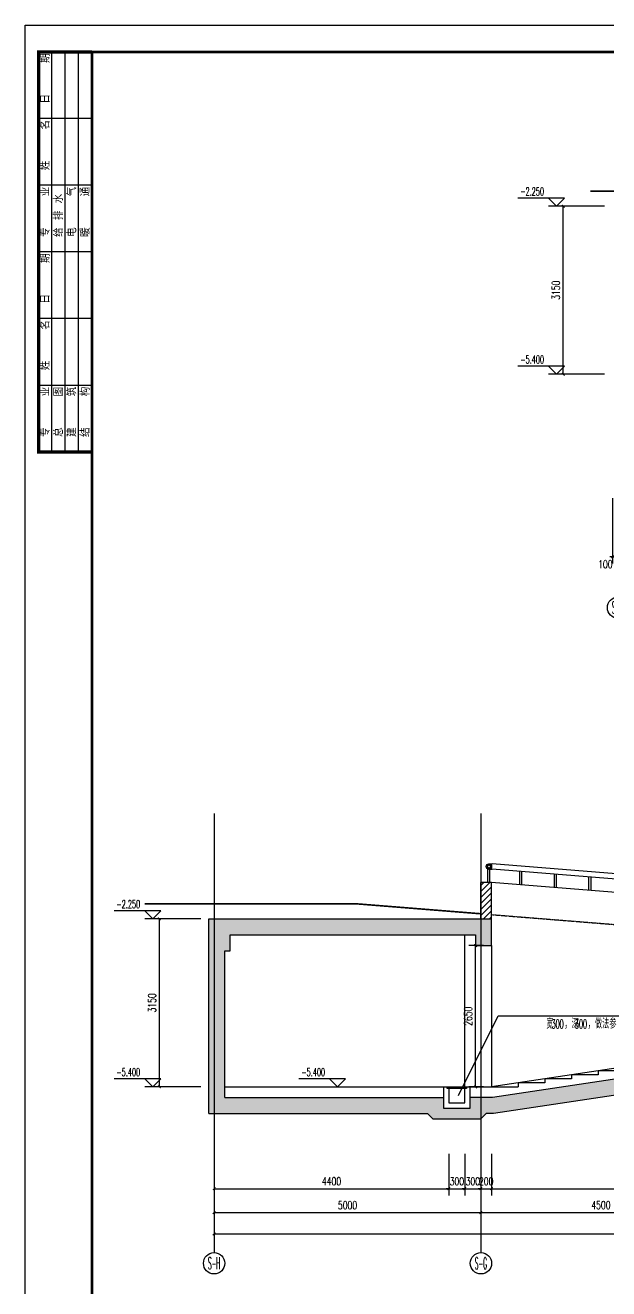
# Model space of a CAD drawing. Extents: x 0 to 2037025, y -2738621 to 0.
# Drawn here: x 1010039 to 1020976, y -1441711 to -1418026 of the extents above; entities that cross this region are included whole.
import ezdxf
from ezdxf.enums import TextEntityAlignment as Align

# ---------------------------------------------------------------- set-up
doc = ezdxf.new("R2010")
doc.units = 0
doc.header["$LTSCALE"] = 10
doc.header["$MEASUREMENT"] = 0
doc.linetypes.add('DASH', pattern=[0.35, 0.25, -0.1])
doc.linetypes.add('DOTE', pattern=[2.42, 2, -0.2, 0.02, -0.2])
for name, color, linetype in [('AXIS', 3, 'Continuous'), ('AXIS_TEXT', 7, 'Continuous'), ('DIM_ELEV', 3, 'Continuous'), ('DIM_IDEN', 3, 'Continuous'), ('DOTE', 1, 'DOTE'), ('PUB_DIM', 3, 'Continuous'), ('PUB_HATCH', 252, 'Continuous'), ('PUB_TEXT', 7, 'Continuous'), ('WALL', 4, 'Continuous'), ('图框', 142, 'Continuous'), ('批量导出图层', 1, 'Continuous')]:
    doc.layers.add(name, color=color, linetype=linetype)
doc.styles.add('_TCH_AXIS', font='COMPLEX', dxfattribs={"bigfont": 'GBCBIG'})
doc.styles.add('_TCH_DIM', font='SIMPLEX.shx', dxfattribs={"width": 0.7, "bigfont": 'GBCBIG.shx'})
doc.styles.add('_TCH_DIM_T3', font='simplex_.ttf', dxfattribs={"width": 0.705882, "bigfont": 'GBCBIG'})
doc.styles.add('COMPLEX', font='COMPLEX')
doc.styles.add('HZTXT', font='txt.shx', dxfattribs={"width": 0.7, "bigfont": 'hztxt.shx'})
doc.dimstyles.new('_TCH_ARCH&&50', dxfattribs={"dimtxt": 148.75, "dimasz": 50, "dimexe": 125, "dimexo": 150, "dimgap": 63.125, "dimtad": 1, "dimdec": 0, "dimzin": 0, "dimdsep": 46, "dimtxsty": '_TCH_DIM_T3', "dimblk": 'ARCHTICK', "dimcen": 0.09, "dimclrt": 7, "dimazin": 2, "dimtfac": 1, "dimtdec": 0, "dimtix": 1, "dimtmove": 2, "dimatfit": 3, "dimfxl": 0, "dimtolj": 1, "dimtzin": 0, "dimarcsym": 0})

# ---------------------------------------------------------------- blocks, each defined once
blk = doc.blocks.new('图框A0')
at = {"layer": '图框'}
for p, q in [((1000, 68100), (1000, 83100)), ((1500, 68100), (1500, 83100)), ((2000, 68100), (2000, 83100)), ((2500, 80600), (500, 80600)), ((2500, 78100), (500, 78100)), ((2500, 75600), (500, 75600)), ((2500, 73100), (500, 73100)), ((2500, 70600), (500, 70600))]:
    blk.add_line(p, q, dxfattribs=at)
blk.add_lwpolyline([(0, 0), (0, 84100), (118900, 84100), (118900, 0)], close=True, dxfattribs=at)
at = {"layer": '图框', "const_width": 120}
blk.add_lwpolyline([(2500, 83100), (500, 83100), (500, 68100), (2500, 68100)], dxfattribs=at)
at = {"layer": '图框', "const_width": 100}
blk.add_lwpolyline([(2500, 1000), (117900, 1000), (117900, 83100), (2500, 83100)], close=True, dxfattribs=at)
at = {"layer": '图框', "style": 'HZTXT'}
for s, p in [('日    期', (911, 81164)), ('姓    名', (911, 78664)), ('专    业', (911, 76164)), ('电    气', (1911, 76164)), ('暖    通', (2411, 76164)), ('给 排 水', (1411, 76164)), ('日    期', (911, 73664)), ('姓    名', (911, 71164)), ('专    业', (911, 68664)), ('总    图', (1411, 68664)), ('建    筑', (1911, 68664)), ('结    构', (2411, 68664))]:
    blk.add_text(s, height=300, rotation=90, dxfattribs=at).set_placement(p)
blk = doc.blocks.new('_ArchTick')
at = {"color": 0, "linetype": 'ByBlock', "const_width": 0.4}
blk.add_lwpolyline([(-0.5, -0.5), (0.5, 0.5)], dxfattribs=at)
blk = doc.blocks.new('*D366')
at = {"layer": 'AXIS', "color": 0, "lineweight": -2, "transparency": 16777216}
for p, q in [((1021049, -1426892), (1021049, -1428117)), ((1021149, -1426892), (1021149, -1428117)), ((1021049, -1427992), (1020999, -1427992)), ((1021049, -1427992), (1021149, -1427992)), ((1021149, -1427992), (1021199, -1427992))]:
    blk.add_line(p, q, dxfattribs=at)
at = {"layer": 'Defpoints', "color": 0, "transparency": 16777216}
for p in [(1021049, -1426742), (1021149, -1426742), (1021149, -1427992)]:
    blk.add_point(p, dxfattribs=at)
at = {"layer": 'AXIS', "color": 0, "lineweight": -2, "transparency": 16777216, "xscale": 50, "yscale": 50, "zscale": 50}
blk.add_blockref('_ArchTick', (1021049, -1427992), dxfattribs=at)
at = {"layer": 'AXIS', "color": 0, "lineweight": -2, "transparency": 16777216, "xscale": 50, "yscale": 50, "zscale": 50, "rotation": 180}
blk.add_blockref('_ArchTick', (1021149, -1427992), dxfattribs=at)
at = {"layer": 'AXIS', "color": 7, "transparency": 16777216, "insert": (1020912, -1428130), "char_height": 148.8, "attachment_point": 5, "style": '_TCH_DIM_T3'}
blk.add_mtext('\\A1;100', dxfattribs=at)
blk = doc.blocks.new('*D561')
at = {"layer": 'Defpoints', "color": 0, "transparency": 16777216}
for p in [(1012553, -1434778), (1013479, -1434778), (1013479, -1437928)]:
    blk.add_point(p, dxfattribs=at)
at = {"layer": 'PUB_DIM', "color": 0, "lineweight": -2, "transparency": 16777216}
for p, q in [((1013329, -1434778), (1012428, -1434778)), ((1012553, -1437928), (1012553, -1434778)), ((1013329, -1437928), (1012428, -1437928))]:
    blk.add_line(p, q, dxfattribs=at)
at = {"layer": 'PUB_DIM', "color": 0, "lineweight": -2, "transparency": 16777216, "xscale": 50, "yscale": 50, "zscale": 50}
for p, rotation in [((1012553, -1434778), 90), ((1012553, -1437928), 270)]:
    blk.add_blockref('_ArchTick', p, dxfattribs=dict(at, rotation=rotation))
at = {"layer": 'PUB_DIM', "color": 7, "transparency": 16777216, "insert": (1012415, -1436353), "char_height": 148.8, "attachment_point": 5, "rotation": 90, "style": '_TCH_DIM_T3'}
blk.add_mtext('\\A1;3150', dxfattribs=at)
blk = doc.blocks.new('*D562')
at = {"layer": 'Defpoints', "color": 0, "transparency": 16777216}
for p in [(1020123, -1421418), (1021049, -1421418), (1021049, -1424568)]:
    blk.add_point(p, dxfattribs=at)
at = {"layer": 'PUB_DIM', "color": 0, "lineweight": -2, "transparency": 16777216}
for p, q in [((1020899, -1421418), (1019998, -1421418)), ((1020123, -1424568), (1020123, -1421418)), ((1020899, -1424568), (1019998, -1424568))]:
    blk.add_line(p, q, dxfattribs=at)
at = {"layer": 'PUB_DIM', "color": 0, "lineweight": -2, "transparency": 16777216, "xscale": 50, "yscale": 50, "zscale": 50}
for p, rotation in [((1020123, -1421418), 90), ((1020123, -1424568), 270)]:
    blk.add_blockref('_ArchTick', p, dxfattribs=dict(at, rotation=rotation))
at = {"layer": 'PUB_DIM', "color": 7, "transparency": 16777216, "insert": (1019985, -1422993), "char_height": 148.8, "attachment_point": 5, "rotation": 90, "style": '_TCH_DIM_T3'}
blk.add_mtext('\\A1;3150', dxfattribs=at)
blk = doc.blocks.new('*D605')
at = {"layer": 'Defpoints', "color": 0, "transparency": 16777216}
for p in [(1018479, -1435278), (1018779, -1435278), (1018779, -1437928)]:
    blk.add_point(p, dxfattribs=at)
at = {"layer": 'PUB_DIM', "color": 0, "lineweight": -2, "transparency": 16777216}
for p, q in [((1018629, -1435278), (1018354, -1435278)), ((1018479, -1437928), (1018479, -1435278)), ((1018629, -1437928), (1018354, -1437928))]:
    blk.add_line(p, q, dxfattribs=at)
at = {"layer": 'PUB_DIM', "color": 0, "lineweight": -2, "transparency": 16777216, "xscale": 50, "yscale": 50, "zscale": 50}
for p, rotation in [((1018479, -1435278), 90), ((1018479, -1437928), 270)]:
    blk.add_blockref('_ArchTick', p, dxfattribs=dict(at, rotation=rotation))
at = {"layer": 'PUB_DIM', "color": 7, "transparency": 16777216, "insert": (1018340, -1436603), "char_height": 148.8, "attachment_point": 5, "rotation": 90, "style": '_TCH_DIM_T3'}
blk.add_mtext('\\A1;2650', dxfattribs=at)
blk = doc.blocks.new('*D690')
at = {"layer": 'Defpoints', "color": 0, "transparency": 16777216}
for p in [(1013579, -1439034), (1017979, -1439034), (1017979, -1439836)]:
    blk.add_point(p, dxfattribs=at)
at = {"layer": 'PUB_DIM', "color": 0, "lineweight": -2, "transparency": 16777216}
for p, q in [((1013579, -1439184), (1013579, -1439961)), ((1017979, -1439184), (1017979, -1439961)), ((1013579, -1439836), (1017979, -1439836))]:
    blk.add_line(p, q, dxfattribs=at)
at = {"layer": 'PUB_DIM', "color": 0, "lineweight": -2, "transparency": 16777216, "xscale": 50, "yscale": 50, "zscale": 50, "rotation": 180}
blk.add_blockref('_ArchTick', (1013579, -1439836), dxfattribs=at)
at = {"layer": 'PUB_DIM', "color": 0, "lineweight": -2, "transparency": 16777216, "xscale": 50, "yscale": 50, "zscale": 50}
blk.add_blockref('_ArchTick', (1017979, -1439836), dxfattribs=at)
at = {"layer": 'PUB_DIM', "color": 7, "transparency": 16777216, "insert": (1015779, -1439697), "char_height": 148.8, "attachment_point": 5, "style": '_TCH_DIM_T3'}
blk.add_mtext('\\A1;4400', dxfattribs=at)
blk = doc.blocks.new('*D691')
at = {"layer": 'Defpoints', "color": 0, "transparency": 16777216}
for p in [(1017979, -1439034), (1018279, -1439034), (1018279, -1439836)]:
    blk.add_point(p, dxfattribs=at)
at = {"layer": 'PUB_DIM', "color": 0, "lineweight": -2, "transparency": 16777216}
for p, q in [((1017979, -1439184), (1017979, -1439961)), ((1018279, -1439184), (1018279, -1439961)), ((1017979, -1439836), (1017929, -1439836)), ((1017979, -1439836), (1018279, -1439836)), ((1018279, -1439836), (1018329, -1439836))]:
    blk.add_line(p, q, dxfattribs=at)
at = {"layer": 'PUB_DIM', "color": 0, "lineweight": -2, "transparency": 16777216, "xscale": 50, "yscale": 50, "zscale": 50}
blk.add_blockref('_ArchTick', (1017979, -1439836), dxfattribs=at)
at = {"layer": 'PUB_DIM', "color": 0, "lineweight": -2, "transparency": 16777216, "xscale": 50, "yscale": 50, "zscale": 50, "rotation": 180}
blk.add_blockref('_ArchTick', (1018279, -1439836), dxfattribs=at)
at = {"layer": 'PUB_DIM', "color": 7, "transparency": 16777216, "insert": (1018129, -1439698), "char_height": 148.8, "attachment_point": 5, "style": '_TCH_DIM_T3'}
blk.add_mtext('\\A1;300', dxfattribs=at)
blk = doc.blocks.new('*D692')
at = {"layer": 'Defpoints', "color": 0, "transparency": 16777216}
for p in [(1018279, -1439034), (1018579, -1439034), (1018579, -1439836)]:
    blk.add_point(p, dxfattribs=at)
at = {"layer": 'PUB_DIM', "color": 0, "lineweight": -2, "transparency": 16777216}
for p, q in [((1018279, -1439184), (1018279, -1439961)), ((1018579, -1439184), (1018579, -1439961)), ((1018279, -1439836), (1018229, -1439836)), ((1018279, -1439836), (1018579, -1439836)), ((1018579, -1439836), (1018629, -1439836))]:
    blk.add_line(p, q, dxfattribs=at)
at = {"layer": 'PUB_DIM', "color": 0, "lineweight": -2, "transparency": 16777216, "xscale": 50, "yscale": 50, "zscale": 50}
blk.add_blockref('_ArchTick', (1018279, -1439836), dxfattribs=at)
at = {"layer": 'PUB_DIM', "color": 0, "lineweight": -2, "transparency": 16777216, "xscale": 50, "yscale": 50, "zscale": 50, "rotation": 180}
blk.add_blockref('_ArchTick', (1018579, -1439836), dxfattribs=at)
at = {"layer": 'PUB_DIM', "color": 7, "transparency": 16777216, "insert": (1018429, -1439698), "char_height": 148.8, "attachment_point": 5, "style": '_TCH_DIM_T3'}
blk.add_mtext('\\A1;300', dxfattribs=at)
blk = doc.blocks.new('*D693')
at = {"layer": 'Defpoints', "color": 0, "transparency": 16777216}
for p in [(1018579, -1439034), (1018779, -1439034), (1018779, -1439836)]:
    blk.add_point(p, dxfattribs=at)
at = {"layer": 'PUB_DIM', "color": 0, "lineweight": -2, "transparency": 16777216}
for p, q in [((1018579, -1439184), (1018579, -1439961)), ((1018779, -1439184), (1018779, -1439961)), ((1018579, -1439836), (1018529, -1439836)), ((1018579, -1439836), (1018779, -1439836)), ((1018779, -1439836), (1018829, -1439836))]:
    blk.add_line(p, q, dxfattribs=at)
at = {"layer": 'PUB_DIM', "color": 0, "lineweight": -2, "transparency": 16777216, "xscale": 50, "yscale": 50, "zscale": 50}
blk.add_blockref('_ArchTick', (1018579, -1439836), dxfattribs=at)
at = {"layer": 'PUB_DIM', "color": 0, "lineweight": -2, "transparency": 16777216, "xscale": 50, "yscale": 50, "zscale": 50, "rotation": 180}
blk.add_blockref('_ArchTick', (1018779, -1439836), dxfattribs=at)
at = {"layer": 'PUB_DIM', "color": 7, "transparency": 16777216, "insert": (1018679, -1439698), "char_height": 148.8, "attachment_point": 5, "style": '_TCH_DIM_T3'}
blk.add_mtext('\\A1;200', dxfattribs=at)
blk = doc.blocks.new('*D694')
at = {"layer": 'Defpoints', "color": 0, "transparency": 16777216}
for p in [(1018779, -1439034), (1024779, -1439034), (1024779, -1439836)]:
    blk.add_point(p, dxfattribs=at)
at = {"layer": 'PUB_DIM', "color": 0, "lineweight": -2, "transparency": 16777216}
for p, q in [((1018779, -1439184), (1018779, -1439961)), ((1024779, -1439184), (1024779, -1439961)), ((1018779, -1439836), (1024779, -1439836))]:
    blk.add_line(p, q, dxfattribs=at)
at = {"layer": 'PUB_DIM', "color": 0, "lineweight": -2, "transparency": 16777216, "xscale": 50, "yscale": 50, "zscale": 50, "rotation": 180}
blk.add_blockref('_ArchTick', (1018779, -1439836), dxfattribs=at)
at = {"layer": 'PUB_DIM', "color": 0, "lineweight": -2, "transparency": 16777216, "xscale": 50, "yscale": 50, "zscale": 50}
blk.add_blockref('_ArchTick', (1024779, -1439836), dxfattribs=at)
at = {"layer": 'PUB_DIM', "color": 7, "transparency": 16777216, "insert": (1021779, -1439698), "char_height": 148.8, "attachment_point": 5, "style": '_TCH_DIM_T3'}
blk.add_mtext('\\A1;6000', dxfattribs=at)
blk = doc.blocks.new('*D701')
at = {"layer": 'AXIS', "color": 0, "lineweight": -2, "transparency": 16777216}
for p, q in [((1018579, -1439184), (1018579, -1440409)), ((1023079, -1439184), (1023079, -1440409)), ((1018579, -1440284), (1023079, -1440284))]:
    blk.add_line(p, q, dxfattribs=at)
at = {"layer": 'Defpoints', "color": 0, "transparency": 16777216}
for p in [(1018579, -1439034), (1023079, -1439034), (1023079, -1440284)]:
    blk.add_point(p, dxfattribs=at)
at = {"layer": 'AXIS', "color": 0, "lineweight": -2, "transparency": 16777216, "xscale": 50, "yscale": 50, "zscale": 50, "rotation": 180}
blk.add_blockref('_ArchTick', (1018579, -1440284), dxfattribs=at)
at = {"layer": 'AXIS', "color": 0, "lineweight": -2, "transparency": 16777216, "xscale": 50, "yscale": 50, "zscale": 50}
blk.add_blockref('_ArchTick', (1023079, -1440284), dxfattribs=at)
at = {"layer": 'AXIS', "color": 7, "transparency": 16777216, "insert": (1020829, -1440144), "char_height": 148.8, "attachment_point": 5, "style": '_TCH_DIM_T3'}
blk.add_mtext('\\A1;4500', dxfattribs=at)
blk = doc.blocks.new('*D702')
at = {"layer": 'AXIS', "color": 0, "lineweight": -2, "transparency": 16777216}
for p, q in [((1013579, -1439184), (1013579, -1440409)), ((1018579, -1439184), (1018579, -1440409)), ((1013579, -1440284), (1018579, -1440284))]:
    blk.add_line(p, q, dxfattribs=at)
at = {"layer": 'Defpoints', "color": 0, "transparency": 16777216}
for p in [(1013579, -1439034), (1018579, -1439034), (1018579, -1440284)]:
    blk.add_point(p, dxfattribs=at)
at = {"layer": 'AXIS', "color": 0, "lineweight": -2, "transparency": 16777216, "xscale": 50, "yscale": 50, "zscale": 50, "rotation": 180}
blk.add_blockref('_ArchTick', (1013579, -1440284), dxfattribs=at)
at = {"layer": 'AXIS', "color": 0, "lineweight": -2, "transparency": 16777216, "xscale": 50, "yscale": 50, "zscale": 50}
blk.add_blockref('_ArchTick', (1018579, -1440284), dxfattribs=at)
at = {"layer": 'AXIS', "color": 7, "transparency": 16777216, "insert": (1016079, -1440146), "char_height": 148.8, "attachment_point": 5, "style": '_TCH_DIM_T3'}
blk.add_mtext('\\A1;5000', dxfattribs=at)
blk = doc.blocks.new('*D703')
at = {"layer": 'AXIS', "color": 0, "lineweight": -2, "transparency": 16777216}
for p, q in [((1013579, -1439184), (1013579, -1440809)), ((1033529, -1439184), (1033529, -1440809)), ((1013579, -1440684), (1033529, -1440684))]:
    blk.add_line(p, q, dxfattribs=at)
at = {"layer": 'Defpoints', "color": 0, "transparency": 16777216}
for p in [(1013579, -1439034), (1033529, -1439034), (1033529, -1440684)]:
    blk.add_point(p, dxfattribs=at)
at = {"layer": 'AXIS', "color": 0, "lineweight": -2, "transparency": 16777216, "xscale": 50, "yscale": 50, "zscale": 50, "rotation": 180}
blk.add_blockref('_ArchTick', (1013579, -1440684), dxfattribs=at)
at = {"layer": 'AXIS', "color": 0, "lineweight": -2, "transparency": 16777216, "xscale": 50, "yscale": 50, "zscale": 50}
blk.add_blockref('_ArchTick', (1033529, -1440684), dxfattribs=at)
at = {"layer": 'AXIS', "color": 7, "transparency": 16777216, "insert": (1023554, -1440546), "char_height": 148.8, "attachment_point": 5, "style": '_TCH_DIM_T3'}
blk.add_mtext('\\A1;19950', dxfattribs=at)
blk = doc.blocks.new('_AXISO')
blk.add_circle((0, 0), 0.5)
at = {"layer": 'AXIS_TEXT', "style": 'COMPLEX', "width": 1.041667}
blk.add_attdef('A', text='', height=0.56, dxfattribs=at).set_placement((-0.25, -0.28), (0.25, -0.28), align=Align.FIT)

msp = doc.modelspace()

# ---------------------------------------------------------------- hatches: boundary and pattern name
at = {"layer": 'PUB_HATCH'}
h = msp.add_hatch(dxfattribs=at)
h.set_pattern_fill('ANSI31', color=256, scale=50)
h.set_pattern_definition([(45, (0, 0), (-56.1266008, 56.1266008), [])])
h.paths.add_polyline_path([(1018579.1, -1434778.2), (1018779.1, -1434778.2), (1018779.1, -1434096.3), (1018579.1, -1434096.3)])
h = msp.add_hatch(dxfattribs=at)
h.set_pattern_fill('钢筋混凝土', color=256, scale=50)
h.set_pattern_definition([(45, (0, 0), (-88.388348, 88.388348), []), (50, (0, 0), (358.63009, -31.376067), [37.5, -412.5]), (355, (0, 0), (-69.37567, 376.09607), [30, -330]), (100.4514, (29.9, -2.6), (289.25469, 344.71977), [31.870095, -350.571056]), (46.1842, (0, 100), (533.62052, -82.75951), [56.25, -618.75]), (96.6356, (44.47, 93.1), (467.33135, 487.05894), [47.80514, -525.8565]), (351.1842, (0, 100), (467.33097, 487.0593), [45, -495]), (21, (50, 75), (298.453526, -201.309445), [37.5, -412.5]), (326, (50, 75), (121.657666, 362.57502), [30, -330]), (71.4514, (74.87, 58.22), (420.111314, 161.26525), [31.870095, -350.571056]), (37.5, (0, 0), (6.079928, 166.446927), [0, -326, 0, -335, 0, -331.25]), (7.5, (0, 0), (131.534769, 197.205856), [0, -191, 0, -318.5, 0, -126.25]), (327.5, (-111.5, 0), (266.911218, -11.277436), [0, -125, 0, -390, 0, -517.5]), (317.5, (-161.5, 0), (291.593085, 50.05249), [0, -162.5, 0, -259, 0, -367.5])])
h.paths.add_polyline_path([(1024816.4, -1437528.2), (1026816.4, -1437528.2), (1032827.4, -1436626.6), (1032929.1, -1436728.2), (1033829.1, -1436728.2), (1033829.1, -1436128.2), (1033629.1, -1436128.2), (1033629.1, -1436528.2), (1033129.1, -1436528.2), (1033129.1, -1436328.2), (1032794, -1436328.2), (1026794, -1437228.2), (1024794, -1437228.2), (1018794, -1438128.2), (1018379.1, -1438128.2), (1018379.1, -1438328.2), (1017879.1, -1438328.2), (1017879.1, -1438128.2), (1013779.1, -1438128.2), (1013779.1, -1435378.2), (1013879.1, -1435378.2), (1013879.1, -1435078.2), (1018479.1, -1435078.2), (1018479.1, -1435278.2), (1018779.1, -1435278.2), (1018779.1, -1434778.2), (1013479.1, -1434778.2), (1013479.1, -1438428.2), (1017579.1, -1438428.2), (1017679.1, -1438528.2), (1018579.1, -1438528.2), (1018679.1, -1438428.2), (1018816.4, -1438428.2)])

# ---------------------------------------------------------------- linework, layer by layer
for p, q in [((1018709.1, -1434096.3), (1018709.1, -1433842.2)), ((1018729.1, -1433746.3), (1018793, -1433746.3)), ((1018729.1, -1433846.3), (1018789, -1433846.3)), ((1018749.1, -1434096.3), (1018749.1, -1433842.2)), ((1035686.6, -1435198.1), (1018789, -1433846.3)), ((1035694.6, -1435098.5), (1018793, -1433746.3)), ((1019309.1, -1434138.7), (1019309.1, -1433887.9)), ((1019349.1, -1434141.9), (1019349.1, -1433891.1)), ((1035779.1, -1435456.3), (1018779.1, -1434096.3)), ((1019957, -1434190.6), (1019957, -1433939.8)), ((1019997, -1434193.8), (1019997, -1433943)), ((1020604.9, -1434242.4), (1020604.9, -1433991.6)), ((1020644.9, -1434245.6), (1020644.9, -1433994.8)), ((1018279.1, -1437928.2), (1018279.1, -1435078.2)), ((1018779.1, -1435278.2), (1018779.1, -1437928.2)), ((1013779.1, -1437928.2), (1018009.1, -1437928.2)), ((1018309.1, -1437928.2), (1018779.1, -1437928.2)), ((1018779.1, -1437928.2), (1019279.1, -1437928.2))]:
    msp.add_line(p, q)
at = {"const_width": 30}
for points in [[(1032199.5, -1419617.8), (1028849.5, -1421137.8), (1024849.5, -1421137.8), (1020629.4, -1421137.8)], [(1018579.1, -1434682.2), (1016279.1, -1434498.2), (1012279.1, -1434498.2)]]:
    msp.add_lwpolyline(points, dxfattribs=at)
for points in [[(1032779.1, -1436128.2), (1026779.1, -1437028.2), (1024779.1, -1437028.2), (1018779.1, -1437928.2)], [(1021279.1, -1437628.2), (1020779.1, -1437628.2), (1020779.1, -1437703.2)], [(1017949.1, -1437928.2), (1018309.1, -1437928.2), (1018309.1, -1437958.2), (1017949.1, -1437958.2), (1017949.1, -1437928.2)], [(1019779.1, -1437853.2), (1019279.1, -1437853.2), (1019279.1, -1437928.2)], [(1020279.1, -1437778.2), (1019779.1, -1437778.2), (1019779.1, -1437853.2)], [(1020779.1, -1437703.2), (1020279.1, -1437703.2), (1020279.1, -1437778.2)]]:
    msp.add_lwpolyline(points)
for radius in [50, 30]:
    msp.add_circle((1018729.1, -1433796.3), radius)
at = {"layer": 'AXIS'}
for p, q in [((1013579.1, -1439033.7), (1013579.1, -1441033.7)), ((1018579.1, -1439033.7), (1018579.1, -1441033.7))]:
    msp.add_line(p, q, dxfattribs=at)
at = {"layer": 'DIM_ELEV'}
for p, q in [((1020148.1, -1421267.8), (1019273.6, -1421267.8)), ((1019998.1, -1421417.8), (1019848.1, -1421267.8)), ((1019998.1, -1421417.8), (1020148.1, -1421267.8)), ((1020348.1, -1421417.8), (1019848.1, -1421417.8)), ((1020148.1, -1424417.8), (1019273.6, -1424417.8)), ((1019998.1, -1424567.8), (1019848.1, -1424417.8)), ((1019998.1, -1424567.8), (1020148.1, -1424417.8)), ((1020348.1, -1424567.8), (1019848.1, -1424567.8)), ((1012577.7, -1434628.2), (1011703.2, -1434628.2)), ((1012427.7, -1434778.2), (1012277.7, -1434628.2)), ((1012777.7, -1434778.2), (1012277.7, -1434778.2)), ((1012427.7, -1434778.2), (1012577.7, -1434628.2)), ((1012577.7, -1437778.2), (1011703.2, -1437778.2)), ((1012427.7, -1437928.2), (1012277.7, -1437778.2)), ((1012777.7, -1437928.2), (1012277.7, -1437928.2)), ((1012427.7, -1437928.2), (1012577.7, -1437778.2)), ((1016044.1, -1437778.2), (1015169.6, -1437778.2)), ((1015894.1, -1437928.2), (1015744.1, -1437778.2)), ((1015894.1, -1437928.2), (1016044.1, -1437778.2))]:
    msp.add_line(p, q, dxfattribs=at)
at = {"layer": 'DIM_IDEN'}
for p, q in [((1018158.7, -1438090.2), (1018902.5, -1436594.3)), ((1018902.5, -1436594.3), (1021622, -1436594.3))]:
    msp.add_line(p, q, dxfattribs=at)
msp.add_circle((1018158.7, -1438090.2), 0, dxfattribs=at)
at = {"layer": 'DOTE'}
for p, q in [((1013579.1, -1432804.4), (1013579.1, -1439033.7)), ((1018579.1, -1432804.4), (1018579.1, -1439033.7))]:
    msp.add_line(p, q, dxfattribs=at)
at = {"layer": 'PUB_DIM', "linetype": 'DASH'}
msp.add_line((1018779.1, -1434698.2), (1035779.1, -1436058.2), dxfattribs=at)
at = {"layer": 'WALL'}
for p, q in [((1018779.1, -1434096.3), (1018579.1, -1434096.3)), ((1013479.1, -1438428.2), (1013479.1, -1434778.2)), ((1013479.1, -1434778.2), (1018779.1, -1434778.2)), ((1018779.1, -1435278.2), (1018779.1, -1434778.2)), ((1013879.1, -1435078.2), (1018479.1, -1435078.2)), ((1018479.1, -1435078.2), (1018479.1, -1435278.2)), ((1018479.1, -1435278.2), (1018779.1, -1435278.2)), ((1013779.1, -1438128.2), (1013779.1, -1435378.2)), ((1013779.1, -1438128.2), (1017879.1, -1438128.2)), ((1013479.1, -1438428.2), (1017579.1, -1438428.2))]:
    msp.add_line(p, q, dxfattribs=at)
for points in [[(1018579.1, -1434778.2), (1018579.1, -1434096.3)], [(1018779.1, -1434778.2), (1018779.1, -1434096.3)], [(1013779.1, -1435378.2), (1013879.1, -1435378.2), (1013879.1, -1435078.2)], [(1033129.1, -1436328.2), (1032794, -1436328.2), (1026794, -1437228.2), (1024794, -1437228.2), (1018794, -1438128.2), (1018379.1, -1438128.2)], [(1032827.4, -1436626.6), (1026816.4, -1437528.2), (1024816.4, -1437528.2), (1018816.4, -1438428.2), (1018679.1, -1438428.2)], [(1017879.1, -1437928.2), (1017879.1, -1438328.2), (1018379.1, -1438328.2), (1018379.1, -1437928.2)], [(1017979.1, -1437928.2), (1017979.1, -1438228.2), (1018279.1, -1438228.2), (1018279.1, -1437928.2)], [(1017579.1, -1438428.2), (1017679.1, -1438528.2)], [(1017679.1, -1438528.2), (1018579.1, -1438528.2)], [(1018679.1, -1438428.2), (1018579.1, -1438528.2)]]:
    msp.add_lwpolyline(points, dxfattribs=at)
at = {"layer": '批量导出图层'}
msp.add_lwpolyline([(1010038.5, -1418026.1), (1069488.5, -1418026.1), (1069488.5, -1460076.1), (1010038.5, -1460076.1)], close=True, dxfattribs=at)

# ---------------------------------------------------------------- block references
at = {"xscale": 0.5, "yscale": 0.5, "zscale": 0.5}
msp.add_blockref('图框A0', (1010038.5, -1460076.1), dxfattribs=at)
at = {"layer": 'AXIS'}
ref = msp.add_blockref('_AXISO', (1021149.5, -1428942.3), dxfattribs=dict(at, xscale=400, yscale=400, zscale=400))
ref.add_attrib('A', 'S-1', dxfattribs={"layer": 'AXIS_TEXT', "height": 226.27, "style": '_TCH_AXIS', "width": 0.381818}).set_placement((1021036.3, -1429055.4), (1021262.6, -1429055.4), align=Align.FIT)
ref = msp.add_blockref('_AXISO', (1013579.1, -1441233.7), dxfattribs=dict(at, xscale=400, yscale=400, zscale=400))
ref.add_attrib('A', 'S-H', dxfattribs={"layer": 'AXIS_TEXT', "height": 226.27, "style": '_TCH_AXIS', "width": 0.318182}).set_placement((1013465.9, -1441346.9), (1013692.2, -1441346.9), align=Align.FIT)
ref = msp.add_blockref('_AXISO', (1018579.1, -1441233.7), dxfattribs=dict(at, xscale=400, yscale=400, zscale=400))
ref.add_attrib('A', 'S-G', dxfattribs={"layer": 'AXIS_TEXT', "height": 226.27, "style": '_TCH_AXIS', "width": 0.328125}).set_placement((1018465.9, -1441346.9), (1018692.2, -1441346.9), align=Align.FIT)

# ---------------------------------------------------------------- texts
at = {"layer": 'PUB_TEXT', "style": '_TCH_DIM'}
for s, height, width, p in [('-2.250', 148.75, 0.494118, (1019316.3, -1421215.3)), ('-5.400', 148.75, 0.494118, (1019316.3, -1424365.3)), ('-2.250', 148.75, 0.494118, (1011745.9, -1434575.7)), ('宽', 192.9, 0.7, (1019805.9, -1436835.1)), ('300', 170, 0.494118, (1019904.2, -1436835.1)), ('，深', 192.91, 0.7, (1020144.2, -1436835.1)), ('300', 170, 0.494118, (1020340.8, -1436835.1)), ('，做法参', 192.91, 0.7, (1020580.8, -1436835.1)), ('-5.400', 148.75, 0.494118, (1011745.9, -1437725.7)), ('-5.400', 148.75, 0.494118, (1015212.3, -1437725.7))]:
    msp.add_text(s, height=height, dxfattribs=dict(at, width=width)).set_placement(p)

# ---------------------------------------------------------------- dimensions: what is measured, and where the dimension line sits
at = {"layer": 'AXIS'}
dim = msp.add_linear_dim(base=(1021149.5, -1427992.3), p1=(1021049.5, -1426742.3), p2=(1021149.5, -1426742.3), angle=0, dimstyle='_TCH_ARCH&&50', dxfattribs=at)
dim.commit()
dim.dimension.update_dxf_attribs({"geometry": '*D366', "text_midpoint": (1020912, -1428129.8), "dimtype": 129})
for p1, p2, distance, picture, middle in [((1013579.1, -1439033.7), (1018579.1, -1439033.7), -1250, '*D702', (1016079.1, -1440145.5)), ((1013579.1, -1439033.7), (1033529.1, -1439033.7), -1650, '*D703', (1023554.1, -1440545.5)), ((1018579.1, -1439033.7), (1023079.1, -1439033.7), -1250, '*D701', (1020829.1, -1440143.8))]:
    dim = msp.add_aligned_dim(p1=p1, p2=p2, distance=distance, dimstyle='_TCH_ARCH&&50', dxfattribs=at)
    dim.commit()
    dim.dimension.update_dxf_attribs({"geometry": picture, "text_midpoint": middle})
at = {"layer": 'PUB_DIM'}
for p1, p2, distance, picture, middle in [((1021049.5, -1424567.8), (1021049.5, -1421417.8), 926.4, '*D562', (1019984.9, -1422992.8)), ((1013479.1, -1437928.2), (1013479.1, -1434778.2), 926.4, '*D561', (1012414.5, -1436353.2)), ((1018779.1, -1437928.2), (1018779.1, -1435278.2), 300.4, '*D605', (1018340.5, -1436603.2)), ((1013579.1, -1439033.7), (1017979.1, -1439033.7), -802.7, '*D690', (1015779.1, -1439696.6)), ((1017979.1, -1439033.7), (1018279.1, -1439033.7), -802.7, '*D691', (1018129.1, -1439698.3)), ((1018279.1, -1439033.7), (1018579.1, -1439033.7), -802.7, '*D692', (1018429.1, -1439698.3)), ((1018579.1, -1439033.7), (1018779.1, -1439033.7), -802.7, '*D693', (1018679.1, -1439698.3)), ((1018779.1, -1439033.7), (1024779.1, -1439033.7), -802.7, '*D694', (1021779.1, -1439698.3))]:
    dim = msp.add_aligned_dim(p1=p1, p2=p2, distance=distance, dimstyle='_TCH_ARCH&&50', dxfattribs=at)
    dim.commit()
    dim.dimension.update_dxf_attribs({"geometry": picture, "text_midpoint": middle})

doc.saveas('drawing.dxf')
